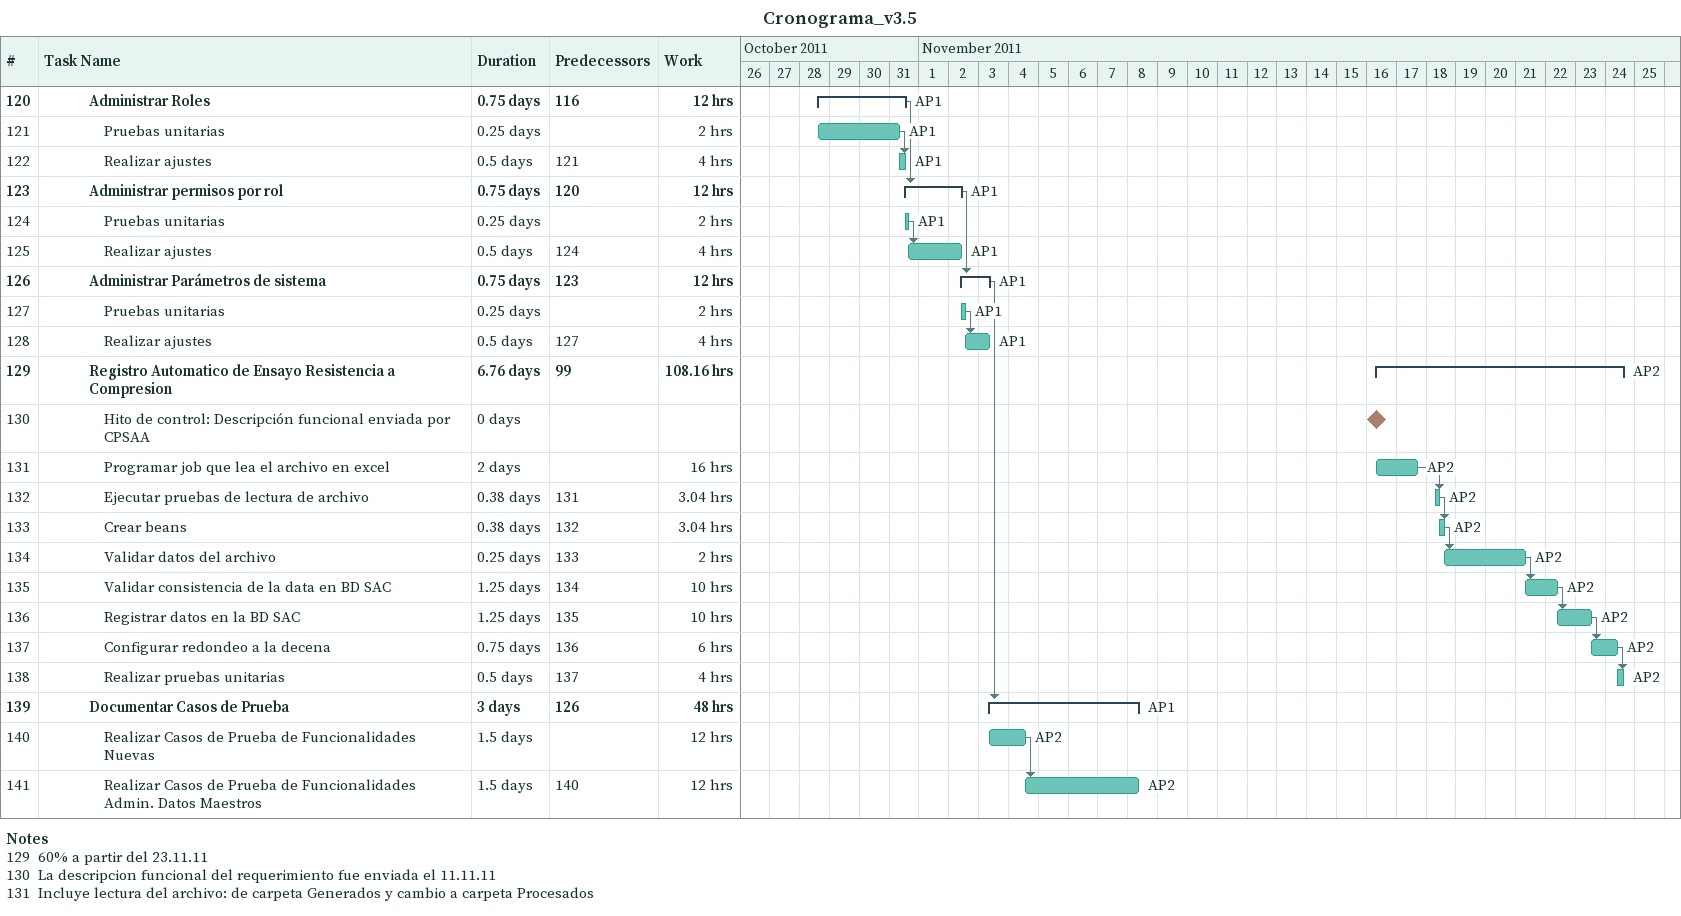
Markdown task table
Cronograma_v3.5

| ID | Level | Task | Duration | Start | Finish | Predecessors | Resources | Work (h) |
|---|---|---|---|---|---|---|---|---|
| 120 | 4 | **Administrar Roles** | 0.75d | 2011-10-28 | 2011-10-31 | 116 | AP1 | 12 |
| 121 | 5 | Pruebas unitarias | 0.25d | 2011-10-28 | 2011-10-31 |  | AP1 | 2 |
| 122 | 5 | Realizar ajustes | 0.5d | 2011-10-31 | 2011-10-31 | 121 | AP1 | 4 |
| 123 | 4 | **Administrar permisos por rol** | 0.75d | 2011-10-31 | 2011-11-02 | 120 | AP1 | 12 |
| 124 | 5 | Pruebas unitarias | 0.25d | 2011-10-31 | 2011-10-31 |  | AP1 | 2 |
| 125 | 5 | Realizar ajustes | 0.5d | 2011-10-31 | 2011-11-02 | 124 | AP1 | 4 |
| 126 | 4 | **Administrar Parámetros de sistema** | 0.75d | 2011-11-02 | 2011-11-03 | 123 | AP1 | 12 |
| 127 | 5 | Pruebas unitarias | 0.25d | 2011-11-02 | 2011-11-02 |  | AP1 | 2 |
| 128 | 5 | Realizar ajustes | 0.5d | 2011-11-02 | 2011-11-03 | 127 | AP1 | 4 |
| 129 | 4 | **Registro Automatico de Ensayo Resistencia a Compresion** | 6.76d | 2011-11-16 | 2011-11-24 | 99 | AP2 | 108.16 |
| 130 | 5 | Hito de control: Descripción funcional enviada por CPSAA | 0d | 2011-11-16 | 2011-11-16 |  |  |  |
| 131 | 5 | Programar job que lea el archivo en excel | 2d | 2011-11-16 | 2011-11-17 |  | AP2 | 16 |
| 132 | 5 | Ejecutar pruebas de lectura de archivo | 0.38d | 2011-11-18 | 2011-11-18 | 131 | AP2 | 3.04 |
| 133 | 5 | Crear beans | 0.38d | 2011-11-18 | 2011-11-18 | 132 | AP2 | 3.04 |
| 134 | 5 | Validar datos del archivo | 0.25d | 2011-11-18 | 2011-11-21 | 133 | AP2 | 2 |
| 135 | 5 | Validar consistencia de la data en BD SAC | 1.25d | 2011-11-21 | 2011-11-22 | 134 | AP2 | 10 |
| 136 | 5 | Registrar datos en la BD SAC | 1.25d | 2011-11-22 | 2011-11-23 | 135 | AP2 | 10 |
| 137 | 5 | Configurar redondeo a la decena | 0.75d | 2011-11-23 | 2011-11-24 | 136 | AP2 | 6 |
| 138 | 5 | Realizar pruebas unitarias | 0.5d | 2011-11-24 | 2011-11-24 | 137 | AP2 | 4 |
| 139 | 4 | **Documentar Casos de Prueba** | 3d | 2011-11-03 | 2011-11-08 | 126 | AP1 | 48 |
| 140 | 5 | Realizar Casos de Prueba de Funcionalidades Nuevas | 1.5d | 2011-11-03 | 2011-11-04 |  | AP2 | 12 |
| 141 | 5 | Realizar Casos de Prueba de Funcionalidades Admin. Datos Maestros | 1.5d | 2011-11-04 | 2011-11-08 | 140 | AP2 | 12 |

Notes
- 129: 60% a partir del 23.11.11
- 130: La descripcion funcional del requerimiento fue enviada el 11.11.11
- 131: Incluye lectura del archivo: de carpeta Generados y cambio a carpeta Procesados
